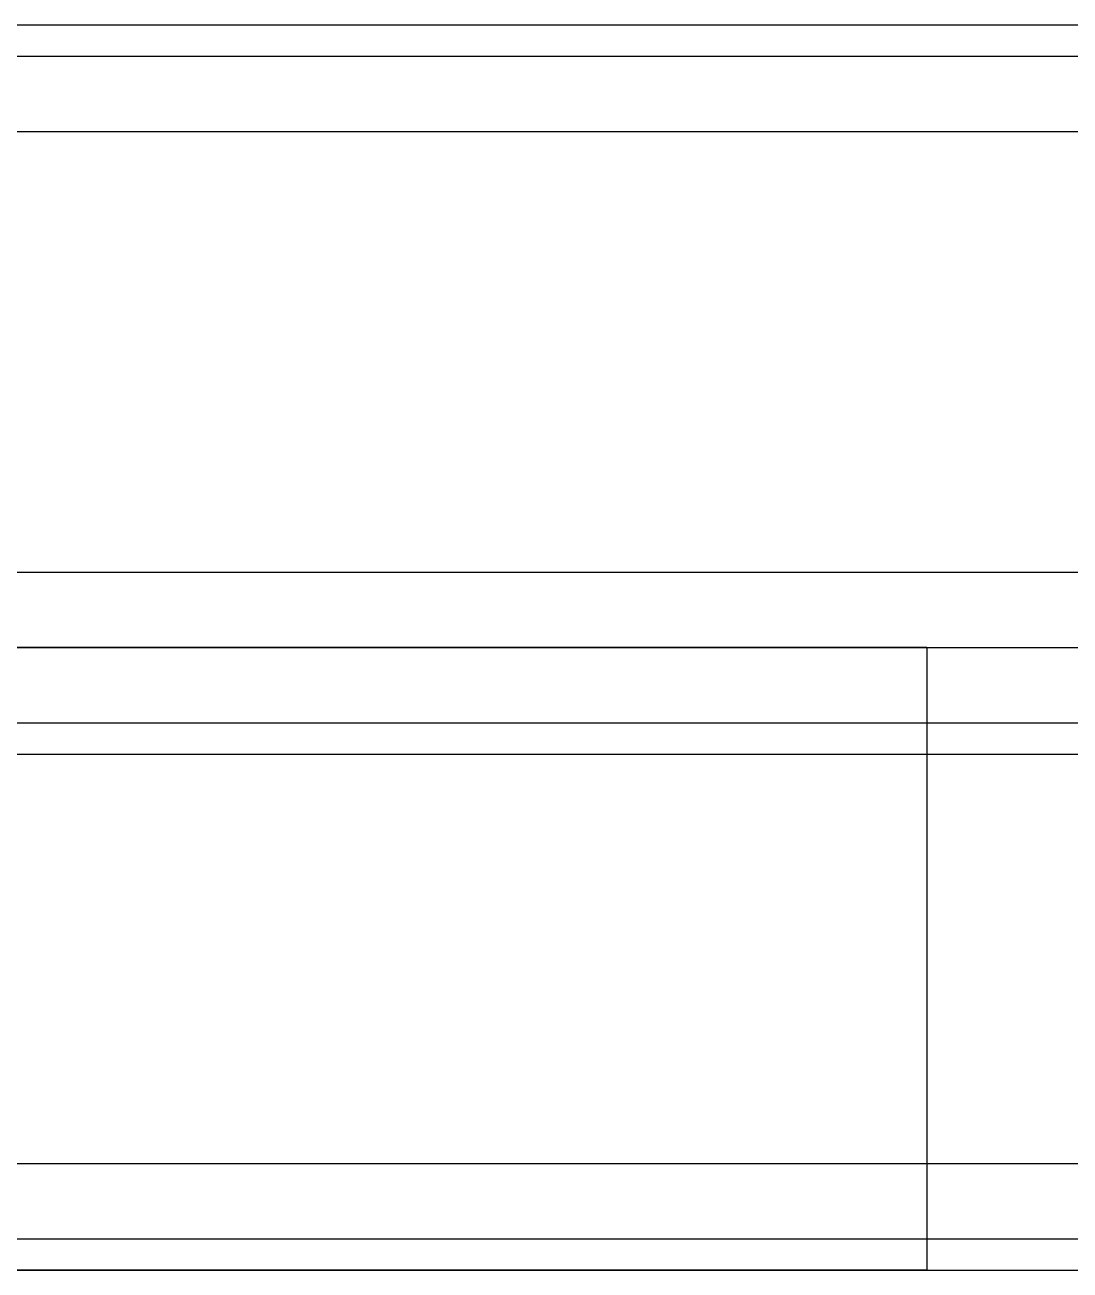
# Model space of a CAD drawing. Header units: millimetres. Extents: x -2000 to 0, y -2 to 2.
# Drawn here: x -75.791 to -71.803, y -2.375 to 2.375 of the extents above; entities that cross this region are included whole.
import ezdxf

# ---------------------------------------------------------------- set-up
doc = ezdxf.new("R2010")
doc.units = ezdxf.units.MM
doc.header["$MEASUREMENT"] = 0
doc.layers.add('2 Meter Open Rail', color=7, linetype='Continuous')

msp = doc.modelspace()

# ---------------------------------------------------------------- linework, layer by layer
at = {"layer": '2 Meter Open Rail', "lineweight": 30}
for p, q in [((-1000, 2.375, 69.9355), (0, 2.375, 69.9355)), ((-2000, 2.375, 20.122), (0, 2.375, 20.122)), ((-2000, 2.375, 19.9355), (0, 2.375, 19.9355)), ((-1000, 2.375, 70.122), (0, 2.375, 70.122)), ((-2000, 2.256, 20.4094), (0, 2.256, 20.4094)), ((-1000, 2.256, 70.4094), (0, 2.256, 70.4094)), ((-2000, 1.9686, 19.5291), (0, 1.9686, 19.5291)), ((-1000, 1.9686, 69.5291), (0, 1.9686, 69.5291)), ((-2000, 0.2874, 22.378), (0, 0.2874, 22.378)), ((-1000, 0.2874, 72.378), (0, 0.2874, 72.378)), ((-2000, 0, 19.5291), (0, 0, 19.5291)), ((-1000, 0, 69.5291), (0, 0, 69.5291)), ((-75.791, 0, 65.6335), (-75.8526, 0, 65.6134)), ((-75.7292, 0, 65.652), (-75.791, 0, 65.6335)), ((-75.6673, 0, 65.6689), (-75.7292, 0, 65.652)), ((-75.6055, 0, 65.6842), (-75.6673, 0, 65.6689)), ((-75.5438, 0, 65.6979), (-75.6055, 0, 65.6842)), ((-75.4822, 0, 65.7101), (-75.5438, 0, 65.6979)), ((-75.4208, 0, 65.7207), (-75.4822, 0, 65.7101)), ((-75.3596, 0, 65.7298), (-75.4208, 0, 65.7207)), ((-75.2987, 0, 65.7374), (-75.3596, 0, 65.7298)), ((-75.2381, 0, 65.7436), (-75.2987, 0, 65.7374)), ((-75.1779, 0, 65.7483), (-75.2381, 0, 65.7436)), ((-75.1181, 0, 65.7517), (-75.1779, 0, 65.7483)), ((-75.0588, 0, 65.7536), (-75.1181, 0, 65.7517)), ((-75, 0, 65.7543), (-75.0588, 0, 65.7536)), ((-74.9412, 0, 65.7536), (-75, 0, 65.7543)), ((-74.8819, 0, 65.7517), (-74.9412, 0, 65.7536)), ((-74.8221, 0, 65.7483), (-74.8819, 0, 65.7517)), ((-74.7619, 0, 65.7436), (-74.8221, 0, 65.7483)), ((-74.7013, 0, 65.7374), (-74.7619, 0, 65.7436)), ((-74.6404, 0, 65.7298), (-74.7013, 0, 65.7374)), ((-74.5792, 0, 65.7207), (-74.6404, 0, 65.7298)), ((-74.5178, 0, 65.7101), (-74.5792, 0, 65.7207)), ((-74.4562, 0, 65.6979), (-74.5178, 0, 65.7101)), ((-74.3945, 0, 65.6842), (-74.4562, 0, 65.6979)), ((-74.3327, 0, 65.6689), (-74.3945, 0, 65.6842)), ((-74.2708, 0, 65.652), (-74.3327, 0, 65.6689)), ((-74.209, 0, 65.6335), (-74.2708, 0, 65.652)), ((-74.1474, 0, 65.6134), (-74.209, 0, 65.6335)), ((-74.0858, 0, 65.5916), (-74.1474, 0, 65.6134)), ((-74.0245, 0, 65.5682), (-74.0858, 0, 65.5916)), ((-73.9635, 0, 65.5432), (-74.0245, 0, 65.5682)), ((-73.9029, 0, 65.5165), (-73.9635, 0, 65.5432)), ((-73.8426, 0, 65.4882), (-73.9029, 0, 65.5165)), ((-73.7829, 0, 65.4583), (-73.8426, 0, 65.4882)), ((-73.7236, 0, 65.4267), (-73.7829, 0, 65.4583)), ((-73.665, 0, 65.3935), (-73.7236, 0, 65.4267)), ((-73.6071, 0, 65.3587), (-73.665, 0, 65.3935)), ((-73.5499, 0, 65.3223), (-73.6071, 0, 65.3587)), ((-73.4935, 0, 65.2844), (-73.5499, 0, 65.3223)), ((-73.438, 0, 65.245), (-73.4935, 0, 65.2844)), ((-73.3833, 0, 65.204), (-73.438, 0, 65.245)), ((-73.3297, 0, 65.1616), (-73.3833, 0, 65.204)), ((-73.2771, 0, 65.1178), (-73.3297, 0, 65.1616)), ((-73.2256, 0, 65.0726), (-73.2771, 0, 65.1178)), ((-73.1753, 0, 65.026), (-73.2256, 0, 65.0726)), ((-73.1262, 0, 64.9781), (-73.1753, 0, 65.026)), ((-73.0783, 0, 64.929), (-73.1262, 0, 64.9781)), ((-73.0317, 0, 64.8787), (-73.0783, 0, 64.929)), ((-72.9865, 0, 64.8272), (-73.0317, 0, 64.8787)), ((-72.9427, 0, 64.7746), (-72.9865, 0, 64.8272)), ((-72.9003, 0, 64.721), (-72.9427, 0, 64.7746)), ((-72.8593, 0, 64.6663), (-72.9003, 0, 64.721)), ((-72.8199, 0, 64.6108), (-72.8593, 0, 64.6663)), ((-72.782, 0, 64.5544), (-72.8199, 0, 64.6108)), ((-72.7456, 0, 64.4972), (-72.782, 0, 64.5544)), ((-72.7108, 0, 64.4393), (-72.7456, 0, 64.4972)), ((-72.6776, 0, 64.3807), (-72.7108, 0, 64.4393)), ((-72.646, 0, 64.3214), (-72.6776, 0, 64.3807)), ((-72.6161, 0, 64.2617), (-72.646, 0, 64.3214)), ((-72.5878, 0, 64.2014), (-72.6161, 0, 64.2617)), ((-72.5611, 0, 64.1408), (-72.5878, 0, 64.2014)), ((-72.5361, 0, 64.0798), (-72.5611, 0, 64.1408)), ((-72.5127, 0, 64.0185), (-72.5361, 0, 64.0798)), ((-72.4909, 0, 63.9569), (-72.5127, 0, 64.0185)), ((-72.4708, 0, 63.8953), (-72.4909, 0, 63.9569)), ((-72.4523, 0, 63.8335), (-72.4708, 0, 63.8953)), ((-72.4354, 0, 63.7716), (-72.4523, 0, 63.8335)), ((-72.4201, 0, 63.7098), (-72.4354, 0, 63.7716)), ((-72.4064, 0, 63.6481), (-72.4201, 0, 63.7098)), ((-72.3942, 0, 63.5865), (-72.4064, 0, 63.6481)), ((-72.3836, 0, 63.5251), (-72.3942, 0, 63.5865)), ((-72.3745, 0, 63.4639), (-72.3836, 0, 63.5251)), ((-72.3669, 0, 63.403), (-72.3745, 0, 63.4639)), ((-72.3607, 0, 63.3424), (-72.3669, 0, 63.403)), ((-72.356, 0, 63.2822), (-72.3607, 0, 63.3424)), ((-72.3526, 0, 63.2224), (-72.356, 0, 63.2822)), ((-72.3507, 0, 63.1631), (-72.3526, 0, 63.2224)), ((-72.35, 0, 56.4043), (-72.3507, 0, 63.1631)), ((-2000, 0, 0.4064), (0, 0, 0.4064)), ((-1000, 0, 50.4064), (0, 0, 50.4064)), ((-75.791, 0, 15.6335), (-75.8526, 0, 15.6134)), ((-75.8526, 0, 3.8952), (-75.791, 0, 3.8751)), ((-75.7292, 0, 15.652), (-75.791, 0, 15.6335)), ((-75.791, 0, 3.8751), (-75.7292, 0, 3.8566)), ((-75.791, 0, 53.8751), (-75.7292, 0, 53.8566)), ((-75.6673, 0, 15.6689), (-75.7292, 0, 15.652)), ((-75.7292, 0, 3.8566), (-75.6673, 0, 3.8397)), ((-75.7292, 0, 53.8566), (-75.6673, 0, 53.8397)), ((-75.6055, 0, 15.6842), (-75.6673, 0, 15.6689)), ((-75.6673, 0, 3.8397), (-75.6055, 0, 3.8244)), ((-75.6673, 0, 53.8397), (-75.6055, 0, 53.8244)), ((-75.5438, 0, 15.6979), (-75.6055, 0, 15.6842)), ((-75.6055, 0, 3.8244), (-75.5438, 0, 3.8107)), ((-75.6055, 0, 53.8244), (-75.5438, 0, 53.8107)), ((-75.4822, 0, 15.7101), (-75.5438, 0, 15.6979)), ((-75.5438, 0, 3.8107), (-75.4822, 0, 3.7985)), ((-75.5438, 0, 53.8107), (-75.4822, 0, 53.7985)), ((-75.4208, 0, 15.7207), (-75.4822, 0, 15.7101)), ((-75.4822, 0, 3.7985), (-75.4208, 0, 3.7879)), ((-75.4822, 0, 53.7985), (-75.4208, 0, 53.7879)), ((-75.3596, 0, 15.7298), (-75.4208, 0, 15.7207)), ((-75.4208, 0, 3.7879), (-75.3596, 0, 3.7788)), ((-75.4208, 0, 53.7879), (-75.3596, 0, 53.7788)), ((-75.2987, 0, 15.7374), (-75.3596, 0, 15.7298)), ((-75.3596, 0, 3.7788), (-75.2987, 0, 3.7712)), ((-75.3596, 0, 53.7788), (-75.2987, 0, 53.7712)), ((-75.2381, 0, 15.7436), (-75.2987, 0, 15.7374)), ((-75.2987, 0, 3.7712), (-75.2381, 0, 3.765)), ((-75.2987, 0, 53.7712), (-75.2381, 0, 53.765)), ((-75.1779, 0, 15.7483), (-75.2381, 0, 15.7436)), ((-75.2381, 0, 3.765), (-75.1779, 0, 3.7603)), ((-75.2381, 0, 53.765), (-75.1779, 0, 53.7603)), ((-75.1181, 0, 15.7517), (-75.1779, 0, 15.7483)), ((-75.1779, 0, 3.7603), (-75.1181, 0, 3.7569)), ((-75.1779, 0, 53.7603), (-75.1181, 0, 53.7569)), ((-75.0588, 0, 15.7536), (-75.1181, 0, 15.7517)), ((-75.1181, 0, 3.7569), (-75.0588, 0, 3.755)), ((-75.1181, 0, 53.7569), (-75.0588, 0, 53.755)), ((-75, 0, 15.7543), (-75.0588, 0, 15.7536)), ((-75.0588, 0, 3.755), (-75, 0, 3.7543)), ((-75.0588, 0, 53.755), (-75, 0, 53.7543)), ((-74.9412, 0, 15.7536), (-75, 0, 15.7543)), ((-75, 0, 3.7543), (-74.9412, 0, 3.755)), ((-75, 0, 53.7543), (-74.9412, 0, 53.755)), ((-74.8819, 0, 15.7517), (-74.9412, 0, 15.7536)), ((-74.9412, 0, 3.755), (-74.8819, 0, 3.7569)), ((-74.9412, 0, 53.755), (-74.8819, 0, 53.7569)), ((-74.8221, 0, 15.7483), (-74.8819, 0, 15.7517)), ((-74.8819, 0, 3.7569), (-74.8221, 0, 3.7603)), ((-74.8819, 0, 53.7569), (-74.8221, 0, 53.7603)), ((-74.7619, 0, 15.7436), (-74.8221, 0, 15.7483)), ((-74.8221, 0, 3.7603), (-74.7619, 0, 3.765)), ((-74.8221, 0, 53.7603), (-74.7619, 0, 53.765)), ((-74.7013, 0, 15.7374), (-74.7619, 0, 15.7436)), ((-74.7619, 0, 3.765), (-74.7013, 0, 3.7712)), ((-74.7619, 0, 53.765), (-74.7013, 0, 53.7712)), ((-74.6404, 0, 15.7298), (-74.7013, 0, 15.7374)), ((-74.7013, 0, 3.7712), (-74.6404, 0, 3.7788)), ((-74.7013, 0, 53.7712), (-74.6404, 0, 53.7788)), ((-74.5792, 0, 15.7207), (-74.6404, 0, 15.7298)), ((-74.6404, 0, 3.7788), (-74.5792, 0, 3.7879)), ((-74.6404, 0, 53.7788), (-74.5792, 0, 53.7879)), ((-74.5178, 0, 15.7101), (-74.5792, 0, 15.7207)), ((-74.5792, 0, 3.7879), (-74.5178, 0, 3.7985)), ((-74.5792, 0, 53.7879), (-74.5178, 0, 53.7985)), ((-74.4562, 0, 15.6979), (-74.5178, 0, 15.7101)), ((-74.5178, 0, 3.7985), (-74.4562, 0, 3.8107)), ((-74.5178, 0, 53.7985), (-74.4562, 0, 53.8107)), ((-74.3945, 0, 15.6842), (-74.4562, 0, 15.6979)), ((-74.4562, 0, 3.8107), (-74.3945, 0, 3.8244)), ((-74.4562, 0, 53.8107), (-74.3945, 0, 53.8244)), ((-74.3327, 0, 15.6689), (-74.3945, 0, 15.6842)), ((-74.3945, 0, 3.8244), (-74.3327, 0, 3.8397)), ((-74.3945, 0, 53.8244), (-74.3327, 0, 53.8397)), ((-74.2708, 0, 15.652), (-74.3327, 0, 15.6689)), ((-74.3327, 0, 3.8397), (-74.2708, 0, 3.8566)), ((-74.3327, 0, 53.8397), (-74.2708, 0, 53.8566)), ((-74.209, 0, 15.6335), (-74.2708, 0, 15.652)), ((-74.2708, 0, 3.8566), (-74.209, 0, 3.8751)), ((-74.2708, 0, 53.8566), (-74.209, 0, 53.8751)), ((-74.1474, 0, 15.6134), (-74.209, 0, 15.6335)), ((-74.209, 0, 3.8751), (-74.1474, 0, 3.8952)), ((-74.209, 0, 53.8751), (-74.1474, 0, 53.8952)), ((-74.0858, 0, 15.5916), (-74.1474, 0, 15.6134)), ((-74.1474, 0, 3.8952), (-74.0858, 0, 3.917)), ((-74.1474, 0, 53.8952), (-74.0858, 0, 53.917)), ((-74.0245, 0, 15.5682), (-74.0858, 0, 15.5916)), ((-74.0858, 0, 3.917), (-74.0245, 0, 3.9404)), ((-74.0858, 0, 53.917), (-74.0245, 0, 53.9404)), ((-73.9635, 0, 15.5432), (-74.0245, 0, 15.5682)), ((-74.0245, 0, 3.9404), (-73.9635, 0, 3.9654)), ((-74.0245, 0, 53.9404), (-73.9635, 0, 53.9654)), ((-73.9029, 0, 15.5165), (-73.9635, 0, 15.5432)), ((-73.9635, 0, 3.9654), (-73.9029, 0, 3.9921)), ((-73.9635, 0, 53.9654), (-73.9029, 0, 53.9921)), ((-73.8426, 0, 15.4882), (-73.9029, 0, 15.5165)), ((-73.9029, 0, 3.9921), (-73.8426, 0, 4.0204)), ((-73.9029, 0, 53.9921), (-73.8426, 0, 54.0204)), ((-73.7829, 0, 15.4583), (-73.8426, 0, 15.4882)), ((-73.8426, 0, 4.0204), (-73.7829, 0, 4.0503)), ((-73.8426, 0, 54.0204), (-73.7829, 0, 54.0503)), ((-73.7236, 0, 15.4267), (-73.7829, 0, 15.4583)), ((-73.7829, 0, 4.0503), (-73.7236, 0, 4.0819)), ((-73.7829, 0, 54.0503), (-73.7236, 0, 54.0819)), ((-73.665, 0, 15.3935), (-73.7236, 0, 15.4267)), ((-73.7236, 0, 4.0819), (-73.665, 0, 4.1151)), ((-73.7236, 0, 54.0819), (-73.665, 0, 54.1151)), ((-73.6071, 0, 15.3587), (-73.665, 0, 15.3935)), ((-73.665, 0, 4.1151), (-73.6071, 0, 4.1499)), ((-73.665, 0, 54.1151), (-73.6071, 0, 54.1499)), ((-73.5499, 0, 15.3223), (-73.6071, 0, 15.3587)), ((-73.6071, 0, 4.1499), (-73.5499, 0, 4.1863)), ((-73.6071, 0, 54.1499), (-73.5499, 0, 54.1863)), ((-73.4935, 0, 15.2844), (-73.5499, 0, 15.3223)), ((-73.5499, 0, 4.1863), (-73.4935, 0, 4.2242)), ((-73.5499, 0, 54.1863), (-73.4935, 0, 54.2242)), ((-73.438, 0, 15.245), (-73.4935, 0, 15.2844)), ((-73.4935, 0, 4.2242), (-73.438, 0, 4.2636)), ((-73.4935, 0, 54.2242), (-73.438, 0, 54.2636)), ((-73.3833, 0, 15.204), (-73.438, 0, 15.245)), ((-73.438, 0, 4.2636), (-73.3833, 0, 4.3046)), ((-73.438, 0, 54.2636), (-73.3833, 0, 54.3046)), ((-73.3297, 0, 15.1616), (-73.3833, 0, 15.204)), ((-73.3833, 0, 4.3046), (-73.3297, 0, 4.347)), ((-73.3833, 0, 54.3046), (-73.3297, 0, 54.347)), ((-73.2771, 0, 15.1178), (-73.3297, 0, 15.1616)), ((-73.3297, 0, 4.347), (-73.2771, 0, 4.3908)), ((-73.3297, 0, 54.347), (-73.2771, 0, 54.3908)), ((-73.2256, 0, 15.0726), (-73.2771, 0, 15.1178)), ((-73.2771, 0, 4.3908), (-73.2256, 0, 4.436)), ((-73.2771, 0, 54.3908), (-73.2256, 0, 54.436)), ((-73.1753, 0, 15.026), (-73.2256, 0, 15.0726)), ((-73.2256, 0, 4.436), (-73.1753, 0, 4.4826)), ((-73.2256, 0, 54.436), (-73.1753, 0, 54.4826)), ((-73.1262, 0, 14.9781), (-73.1753, 0, 15.026)), ((-73.1753, 0, 4.4826), (-73.1262, 0, 4.5305)), ((-73.1753, 0, 54.4826), (-73.1262, 0, 54.5305)), ((-73.0783, 0, 14.929), (-73.1262, 0, 14.9781)), ((-73.1262, 0, 4.5305), (-73.0783, 0, 4.5796)), ((-73.1262, 0, 54.5305), (-73.0783, 0, 54.5796)), ((-73.0317, 0, 14.8787), (-73.0783, 0, 14.929)), ((-73.0783, 0, 4.5796), (-73.0317, 0, 4.6299)), ((-73.0783, 0, 54.5796), (-73.0317, 0, 54.6299)), ((-72.9865, 0, 14.8272), (-73.0317, 0, 14.8787)), ((-73.0317, 0, 4.6299), (-72.9865, 0, 4.6814)), ((-73.0317, 0, 54.6299), (-72.9865, 0, 54.6814)), ((-72.9427, 0, 14.7746), (-72.9865, 0, 14.8272)), ((-72.9865, 0, 4.6814), (-72.9427, 0, 4.734)), ((-72.9865, 0, 54.6814), (-72.9427, 0, 54.734)), ((-72.9003, 0, 14.721), (-72.9427, 0, 14.7746)), ((-72.9427, 0, 4.734), (-72.9003, 0, 4.7876)), ((-72.9427, 0, 54.734), (-72.9003, 0, 54.7876)), ((-72.8593, 0, 14.6663), (-72.9003, 0, 14.721)), ((-72.9003, 0, 4.7876), (-72.8593, 0, 4.8423)), ((-72.9003, 0, 54.7876), (-72.8593, 0, 54.8423)), ((-72.8199, 0, 14.6108), (-72.8593, 0, 14.6663)), ((-72.8593, 0, 4.8423), (-72.8199, 0, 4.8978)), ((-72.8593, 0, 54.8423), (-72.8199, 0, 54.8978)), ((-72.782, 0, 14.5544), (-72.8199, 0, 14.6108)), ((-72.8199, 0, 4.8978), (-72.782, 0, 4.9542)), ((-72.8199, 0, 54.8978), (-72.782, 0, 54.9542)), ((-72.7456, 0, 14.4972), (-72.782, 0, 14.5544)), ((-72.782, 0, 4.9542), (-72.7456, 0, 5.0114)), ((-72.782, 0, 54.9542), (-72.7456, 0, 55.0114)), ((-72.7108, 0, 14.4393), (-72.7456, 0, 14.4972)), ((-72.7456, 0, 5.0114), (-72.7108, 0, 5.0693)), ((-72.7456, 0, 55.0114), (-72.7108, 0, 55.0693)), ((-72.6776, 0, 14.3807), (-72.7108, 0, 14.4393)), ((-72.7108, 0, 5.0693), (-72.6776, 0, 5.1279)), ((-72.7108, 0, 55.0693), (-72.6776, 0, 55.1279)), ((-72.646, 0, 14.3214), (-72.6776, 0, 14.3807)), ((-72.6776, 0, 5.1279), (-72.646, 0, 5.1872)), ((-72.6776, 0, 55.1279), (-72.646, 0, 55.1872)), ((-72.6161, 0, 14.2617), (-72.646, 0, 14.3214)), ((-72.646, 0, 5.1872), (-72.6161, 0, 5.2469)), ((-72.646, 0, 55.1872), (-72.6161, 0, 55.2469)), ((-72.5878, 0, 14.2014), (-72.6161, 0, 14.2617)), ((-72.6161, 0, 5.2469), (-72.5878, 0, 5.3072)), ((-72.6161, 0, 55.2469), (-72.5878, 0, 55.3072)), ((-72.5611, 0, 14.1408), (-72.5878, 0, 14.2014)), ((-72.5878, 0, 5.3072), (-72.5611, 0, 5.3678)), ((-72.5878, 0, 55.3072), (-72.5611, 0, 55.3678)), ((-72.5361, 0, 14.0798), (-72.5611, 0, 14.1408)), ((-72.5611, 0, 5.3678), (-72.5361, 0, 5.4288)), ((-72.5611, 0, 55.3678), (-72.5361, 0, 55.4288)), ((-72.5127, 0, 14.0185), (-72.5361, 0, 14.0798)), ((-72.5361, 0, 5.4288), (-72.5127, 0, 5.4901)), ((-72.5361, 0, 55.4288), (-72.5127, 0, 55.4901)), ((-72.4909, 0, 13.9569), (-72.5127, 0, 14.0185)), ((-72.5127, 0, 5.4901), (-72.4909, 0, 5.5517)), ((-72.5127, 0, 55.4901), (-72.4909, 0, 55.5517)), ((-72.4708, 0, 13.8953), (-72.4909, 0, 13.9569)), ((-72.4909, 0, 5.5517), (-72.4708, 0, 5.6133)), ((-72.4909, 0, 55.5517), (-72.4708, 0, 55.6133)), ((-72.4523, 0, 13.8335), (-72.4708, 0, 13.8953)), ((-72.4708, 0, 5.6133), (-72.4523, 0, 5.6751)), ((-72.4708, 0, 55.6133), (-72.4523, 0, 55.6751)), ((-72.4354, 0, 13.7716), (-72.4523, 0, 13.8335)), ((-72.4523, 0, 5.6751), (-72.4354, 0, 5.737)), ((-72.4523, 0, 55.6751), (-72.4354, 0, 55.737)), ((-72.4201, 0, 13.7098), (-72.4354, 0, 13.7716)), ((-72.4354, 0, 5.737), (-72.4201, 0, 5.7988)), ((-72.4354, 0, 55.737), (-72.4201, 0, 55.7988)), ((-72.4064, 0, 13.6481), (-72.4201, 0, 13.7098)), ((-72.4201, 0, 5.7988), (-72.4064, 0, 5.8605)), ((-72.4201, 0, 55.7988), (-72.4064, 0, 55.8605)), ((-72.3942, 0, 13.5865), (-72.4064, 0, 13.6481)), ((-72.4064, 0, 5.8605), (-72.3942, 0, 5.9221)), ((-72.4064, 0, 55.8605), (-72.3942, 0, 55.9221)), ((-72.3836, 0, 13.5251), (-72.3942, 0, 13.5865)), ((-72.3942, 0, 5.9221), (-72.3836, 0, 5.9835)), ((-72.3942, 0, 55.9221), (-72.3836, 0, 55.9835)), ((-72.3745, 0, 13.4639), (-72.3836, 0, 13.5251)), ((-72.3836, 0, 5.9835), (-72.3745, 0, 6.0447)), ((-72.3836, 0, 55.9835), (-72.3745, 0, 56.0447)), ((-72.3669, 0, 13.403), (-72.3745, 0, 13.4639)), ((-72.3745, 0, 6.0447), (-72.3669, 0, 6.1056)), ((-72.3745, 0, 56.0447), (-72.3669, 0, 56.1056)), ((-72.3607, 0, 13.3424), (-72.3669, 0, 13.403)), ((-72.3669, 0, 6.1056), (-72.3607, 0, 6.1662)), ((-72.3669, 0, 56.1056), (-72.3607, 0, 56.1662)), ((-72.356, 0, 13.2822), (-72.3607, 0, 13.3424)), ((-72.3607, 0, 6.1662), (-72.356, 0, 6.2264)), ((-72.3607, 0, 56.1662), (-72.356, 0, 56.2264)), ((-72.3526, 0, 13.2224), (-72.356, 0, 13.2822)), ((-72.356, 0, 6.2264), (-72.3526, 0, 6.2862)), ((-72.356, 0, 56.2264), (-72.3526, 0, 56.2862)), ((-72.3507, 0, 13.1631), (-72.3526, 0, 13.2224)), ((-72.3526, 0, 6.2862), (-72.3507, 0, 6.3455)), ((-72.3526, 0, 56.2862), (-72.3507, 0, 56.3455)), ((-72.35, 0, 6.4043), (-72.3507, 0, 13.1631)), ((-72.3507, 0, 6.3455), (-72.35, 0, 6.4043)), ((-72.3507, 0, 56.3455), (-72.35, 0, 56.4043)), ((-72.35, 0, 6.4043), (-72.35, -2.375, 6.4043)), ((-72.35, 0, 13.1043), (-72.35, -2.375, 13.1043)), ((-72.35, 0, 56.4043), (-72.35, -2.375, 56.4043)), ((-72.35, 0, 63.1043), (-72.35, -2.375, 63.1043)), ((-2000, -0.2874, 22.378), (0, -0.2874, 22.378)), ((-1000, -0.2874, 72.378), (0, -0.2874, 72.378)), ((-2000, -0.4064), (0, -0.4064)), ((-1000, -0.4064, 50), (0, -0.4064, 50)), ((-2000, -1.9686), (0, -1.9686)), ((-1000, -1.9686, 50), (0, -1.9686, 50)), ((-2000, -2.256, 20.4094), (0, -2.256, 20.4094)), ((-1000, -2.256, 70.4094), (0, -2.256, 70.4094)), ((-2000, -2.375, 0.4064), (0, -2.375, 0.4064)), ((-2000, -2.375, 20.122), (0, -2.375, 20.122)), ((-1000, -2.375, 50.4064), (0, -2.375, 50.4064)), ((-1000, -2.375, 70.122), (0, -2.375, 70.122)), ((-75.791, -2.375, 3.8751), (-75.8526, -2.375, 3.8952)), ((-75.8526, -2.375, 15.6134), (-75.791, -2.375, 15.6335)), ((-75.791, -2.375, 53.8751), (-75.8526, -2.375, 53.8952)), ((-75.8526, -2.375, 65.6134), (-75.791, -2.375, 65.6335)), ((-75.7292, -2.375, 3.8566), (-75.791, -2.375, 3.8751)), ((-75.791, -2.375, 15.6335), (-75.7292, -2.375, 15.652)), ((-75.7292, -2.375, 53.8566), (-75.791, -2.375, 53.8751)), ((-75.791, -2.375, 65.6335), (-75.7292, -2.375, 65.652)), ((-75.6673, -2.375, 3.8397), (-75.7292, -2.375, 3.8566)), ((-75.7292, -2.375, 15.652), (-75.6673, -2.375, 15.6689)), ((-75.6673, -2.375, 53.8397), (-75.7292, -2.375, 53.8566)), ((-75.7292, -2.375, 65.652), (-75.6673, -2.375, 65.6689)), ((-75.6055, -2.375, 3.8244), (-75.6673, -2.375, 3.8397)), ((-75.6673, -2.375, 15.6689), (-75.6055, -2.375, 15.6842)), ((-75.6055, -2.375, 53.8244), (-75.6673, -2.375, 53.8397)), ((-75.6673, -2.375, 65.6689), (-75.6055, -2.375, 65.6842)), ((-75.5438, -2.375, 3.8107), (-75.6055, -2.375, 3.8244)), ((-75.6055, -2.375, 15.6842), (-75.5438, -2.375, 15.6979)), ((-75.5438, -2.375, 53.8107), (-75.6055, -2.375, 53.8244)), ((-75.6055, -2.375, 65.6842), (-75.5438, -2.375, 65.6979)), ((-75.4822, -2.375, 3.7985), (-75.5438, -2.375, 3.8107)), ((-75.5438, -2.375, 15.6979), (-75.4822, -2.375, 15.7101)), ((-75.4822, -2.375, 53.7985), (-75.5438, -2.375, 53.8107)), ((-75.5438, -2.375, 65.6979), (-75.4822, -2.375, 65.7101)), ((-75.4208, -2.375, 3.7879), (-75.4822, -2.375, 3.7985)), ((-75.4822, -2.375, 15.7101), (-75.4208, -2.375, 15.7207)), ((-75.4208, -2.375, 53.7879), (-75.4822, -2.375, 53.7985)), ((-75.4822, -2.375, 65.7101), (-75.4208, -2.375, 65.7207)), ((-75.3596, -2.375, 3.7788), (-75.4208, -2.375, 3.7879)), ((-75.4208, -2.375, 15.7207), (-75.3596, -2.375, 15.7298)), ((-75.3596, -2.375, 53.7788), (-75.4208, -2.375, 53.7879)), ((-75.4208, -2.375, 65.7207), (-75.3596, -2.375, 65.7298)), ((-75.2987, -2.375, 3.7712), (-75.3596, -2.375, 3.7788)), ((-75.3596, -2.375, 15.7298), (-75.2987, -2.375, 15.7374)), ((-75.2987, -2.375, 53.7712), (-75.3596, -2.375, 53.7788)), ((-75.3596, -2.375, 65.7298), (-75.2987, -2.375, 65.7374)), ((-75.2381, -2.375, 3.765), (-75.2987, -2.375, 3.7712)), ((-75.2987, -2.375, 15.7374), (-75.2381, -2.375, 15.7436)), ((-75.2381, -2.375, 53.765), (-75.2987, -2.375, 53.7712)), ((-75.2987, -2.375, 65.7374), (-75.2381, -2.375, 65.7436)), ((-75.1779, -2.375, 3.7603), (-75.2381, -2.375, 3.765)), ((-75.2381, -2.375, 15.7436), (-75.1779, -2.375, 15.7483)), ((-75.1779, -2.375, 53.7603), (-75.2381, -2.375, 53.765)), ((-75.2381, -2.375, 65.7436), (-75.1779, -2.375, 65.7483)), ((-75.1181, -2.375, 3.7569), (-75.1779, -2.375, 3.7603)), ((-75.1779, -2.375, 15.7483), (-75.1181, -2.375, 15.7517)), ((-75.1181, -2.375, 53.7569), (-75.1779, -2.375, 53.7603)), ((-75.1779, -2.375, 65.7483), (-75.1181, -2.375, 65.7517)), ((-75.0588, -2.375, 3.755), (-75.1181, -2.375, 3.7569)), ((-75.1181, -2.375, 15.7517), (-75.0588, -2.375, 15.7536)), ((-75.0588, -2.375, 53.755), (-75.1181, -2.375, 53.7569)), ((-75.1181, -2.375, 65.7517), (-75.0588, -2.375, 65.7536)), ((-75, -2.375, 3.7543), (-75.0588, -2.375, 3.755)), ((-75.0588, -2.375, 15.7536), (-75, -2.375, 15.7543)), ((-75, -2.375, 53.7543), (-75.0588, -2.375, 53.755)), ((-75.0588, -2.375, 65.7536), (-75, -2.375, 65.7543)), ((-74.9412, -2.375, 3.755), (-75, -2.375, 3.7543)), ((-75, -2.375, 15.7543), (-74.9412, -2.375, 15.7536)), ((-74.9412, -2.375, 53.755), (-75, -2.375, 53.7543)), ((-75, -2.375, 65.7543), (-74.9412, -2.375, 65.7536)), ((-74.8819, -2.375, 3.7569), (-74.9412, -2.375, 3.755)), ((-74.9412, -2.375, 15.7536), (-74.8819, -2.375, 15.7517)), ((-74.8819, -2.375, 53.7569), (-74.9412, -2.375, 53.755)), ((-74.9412, -2.375, 65.7536), (-74.8819, -2.375, 65.7517)), ((-74.8221, -2.375, 3.7603), (-74.8819, -2.375, 3.7569)), ((-74.8819, -2.375, 15.7517), (-74.8221, -2.375, 15.7483)), ((-74.8221, -2.375, 53.7603), (-74.8819, -2.375, 53.7569)), ((-74.8819, -2.375, 65.7517), (-74.8221, -2.375, 65.7483)), ((-74.7619, -2.375, 3.765), (-74.8221, -2.375, 3.7603)), ((-74.8221, -2.375, 15.7483), (-74.7619, -2.375, 15.7436)), ((-74.7619, -2.375, 53.765), (-74.8221, -2.375, 53.7603)), ((-74.8221, -2.375, 65.7483), (-74.7619, -2.375, 65.7436)), ((-74.7013, -2.375, 3.7712), (-74.7619, -2.375, 3.765)), ((-74.7619, -2.375, 15.7436), (-74.7013, -2.375, 15.7374)), ((-74.7013, -2.375, 53.7712), (-74.7619, -2.375, 53.765)), ((-74.7619, -2.375, 65.7436), (-74.7013, -2.375, 65.7374)), ((-74.6404, -2.375, 3.7788), (-74.7013, -2.375, 3.7712)), ((-74.7013, -2.375, 15.7374), (-74.6404, -2.375, 15.7298)), ((-74.6404, -2.375, 53.7788), (-74.7013, -2.375, 53.7712)), ((-74.7013, -2.375, 65.7374), (-74.6404, -2.375, 65.7298)), ((-74.5792, -2.375, 3.7879), (-74.6404, -2.375, 3.7788)), ((-74.6404, -2.375, 15.7298), (-74.5792, -2.375, 15.7207)), ((-74.5792, -2.375, 53.7879), (-74.6404, -2.375, 53.7788)), ((-74.6404, -2.375, 65.7298), (-74.5792, -2.375, 65.7207)), ((-74.5178, -2.375, 3.7985), (-74.5792, -2.375, 3.7879)), ((-74.5792, -2.375, 15.7207), (-74.5178, -2.375, 15.7101)), ((-74.5178, -2.375, 53.7985), (-74.5792, -2.375, 53.7879)), ((-74.5792, -2.375, 65.7207), (-74.5178, -2.375, 65.7101)), ((-74.4562, -2.375, 3.8107), (-74.5178, -2.375, 3.7985)), ((-74.5178, -2.375, 15.7101), (-74.4562, -2.375, 15.6979)), ((-74.4562, -2.375, 53.8107), (-74.5178, -2.375, 53.7985)), ((-74.5178, -2.375, 65.7101), (-74.4562, -2.375, 65.6979)), ((-74.3945, -2.375, 3.8244), (-74.4562, -2.375, 3.8107)), ((-74.4562, -2.375, 15.6979), (-74.3945, -2.375, 15.6842)), ((-74.3945, -2.375, 53.8244), (-74.4562, -2.375, 53.8107)), ((-74.4562, -2.375, 65.6979), (-74.3945, -2.375, 65.6842)), ((-74.3327, -2.375, 3.8397), (-74.3945, -2.375, 3.8244)), ((-74.3945, -2.375, 15.6842), (-74.3327, -2.375, 15.6689)), ((-74.3327, -2.375, 53.8397), (-74.3945, -2.375, 53.8244)), ((-74.3945, -2.375, 65.6842), (-74.3327, -2.375, 65.6689)), ((-74.2708, -2.375, 3.8566), (-74.3327, -2.375, 3.8397)), ((-74.3327, -2.375, 15.6689), (-74.2708, -2.375, 15.652)), ((-74.2708, -2.375, 53.8566), (-74.3327, -2.375, 53.8397)), ((-74.3327, -2.375, 65.6689), (-74.2708, -2.375, 65.652)), ((-74.209, -2.375, 3.8751), (-74.2708, -2.375, 3.8566)), ((-74.2708, -2.375, 15.652), (-74.209, -2.375, 15.6335)), ((-74.209, -2.375, 53.8751), (-74.2708, -2.375, 53.8566)), ((-74.2708, -2.375, 65.652), (-74.209, -2.375, 65.6335)), ((-74.1474, -2.375, 3.8952), (-74.209, -2.375, 3.8751)), ((-74.209, -2.375, 15.6335), (-74.1474, -2.375, 15.6134)), ((-74.1474, -2.375, 53.8952), (-74.209, -2.375, 53.8751)), ((-74.209, -2.375, 65.6335), (-74.1474, -2.375, 65.6134)), ((-74.0858, -2.375, 3.917), (-74.1474, -2.375, 3.8952)), ((-74.1474, -2.375, 15.6134), (-74.0858, -2.375, 15.5916)), ((-74.0858, -2.375, 53.917), (-74.1474, -2.375, 53.8952)), ((-74.1474, -2.375, 65.6134), (-74.0858, -2.375, 65.5916)), ((-74.0245, -2.375, 3.9404), (-74.0858, -2.375, 3.917)), ((-74.0858, -2.375, 15.5916), (-74.0245, -2.375, 15.5682)), ((-74.0245, -2.375, 53.9404), (-74.0858, -2.375, 53.917)), ((-74.0858, -2.375, 65.5916), (-74.0245, -2.375, 65.5682)), ((-73.9635, -2.375, 3.9654), (-74.0245, -2.375, 3.9404)), ((-74.0245, -2.375, 15.5682), (-73.9635, -2.375, 15.5432)), ((-73.9635, -2.375, 53.9654), (-74.0245, -2.375, 53.9404)), ((-74.0245, -2.375, 65.5682), (-73.9635, -2.375, 65.5432)), ((-73.9029, -2.375, 3.9921), (-73.9635, -2.375, 3.9654)), ((-73.9635, -2.375, 15.5432), (-73.9029, -2.375, 15.5165)), ((-73.9029, -2.375, 53.9921), (-73.9635, -2.375, 53.9654)), ((-73.9635, -2.375, 65.5432), (-73.9029, -2.375, 65.5165)), ((-73.8426, -2.375, 4.0204), (-73.9029, -2.375, 3.9921)), ((-73.9029, -2.375, 15.5165), (-73.8426, -2.375, 15.4882)), ((-73.8426, -2.375, 54.0204), (-73.9029, -2.375, 53.9921)), ((-73.9029, -2.375, 65.5165), (-73.8426, -2.375, 65.4882)), ((-73.7829, -2.375, 4.0503), (-73.8426, -2.375, 4.0204)), ((-73.8426, -2.375, 15.4882), (-73.7829, -2.375, 15.4583)), ((-73.7829, -2.375, 54.0503), (-73.8426, -2.375, 54.0204)), ((-73.8426, -2.375, 65.4882), (-73.7829, -2.375, 65.4583)), ((-73.7236, -2.375, 4.0819), (-73.7829, -2.375, 4.0503)), ((-73.7829, -2.375, 15.4583), (-73.7236, -2.375, 15.4267)), ((-73.7236, -2.375, 54.0819), (-73.7829, -2.375, 54.0503)), ((-73.7829, -2.375, 65.4583), (-73.7236, -2.375, 65.4267)), ((-73.665, -2.375, 4.1151), (-73.7236, -2.375, 4.0819)), ((-73.7236, -2.375, 15.4267), (-73.665, -2.375, 15.3935)), ((-73.665, -2.375, 54.1151), (-73.7236, -2.375, 54.0819)), ((-73.7236, -2.375, 65.4267), (-73.665, -2.375, 65.3935)), ((-73.6071, -2.375, 4.1499), (-73.665, -2.375, 4.1151)), ((-73.665, -2.375, 15.3935), (-73.6071, -2.375, 15.3587)), ((-73.6071, -2.375, 54.1499), (-73.665, -2.375, 54.1151)), ((-73.665, -2.375, 65.3935), (-73.6071, -2.375, 65.3587)), ((-73.5499, -2.375, 4.1863), (-73.6071, -2.375, 4.1499)), ((-73.6071, -2.375, 15.3587), (-73.5499, -2.375, 15.3223)), ((-73.5499, -2.375, 54.1863), (-73.6071, -2.375, 54.1499)), ((-73.6071, -2.375, 65.3587), (-73.5499, -2.375, 65.3223)), ((-73.4935, -2.375, 4.2242), (-73.5499, -2.375, 4.1863)), ((-73.5499, -2.375, 15.3223), (-73.4935, -2.375, 15.2844)), ((-73.4935, -2.375, 54.2242), (-73.5499, -2.375, 54.1863)), ((-73.5499, -2.375, 65.3223), (-73.4935, -2.375, 65.2844)), ((-73.438, -2.375, 4.2636), (-73.4935, -2.375, 4.2242)), ((-73.4935, -2.375, 15.2844), (-73.438, -2.375, 15.245)), ((-73.438, -2.375, 54.2636), (-73.4935, -2.375, 54.2242)), ((-73.4935, -2.375, 65.2844), (-73.438, -2.375, 65.245)), ((-73.3833, -2.375, 4.3046), (-73.438, -2.375, 4.2636)), ((-73.438, -2.375, 15.245), (-73.3833, -2.375, 15.204)), ((-73.3833, -2.375, 54.3046), (-73.438, -2.375, 54.2636)), ((-73.438, -2.375, 65.245), (-73.3833, -2.375, 65.204)), ((-73.3297, -2.375, 4.347), (-73.3833, -2.375, 4.3046)), ((-73.3833, -2.375, 15.204), (-73.3297, -2.375, 15.1616)), ((-73.3297, -2.375, 54.347), (-73.3833, -2.375, 54.3046)), ((-73.3833, -2.375, 65.204), (-73.3297, -2.375, 65.1616)), ((-73.2771, -2.375, 4.3908), (-73.3297, -2.375, 4.347)), ((-73.3297, -2.375, 15.1616), (-73.2771, -2.375, 15.1178)), ((-73.2771, -2.375, 54.3908), (-73.3297, -2.375, 54.347)), ((-73.3297, -2.375, 65.1616), (-73.2771, -2.375, 65.1178)), ((-73.2256, -2.375, 4.436), (-73.2771, -2.375, 4.3908)), ((-73.2771, -2.375, 15.1178), (-73.2256, -2.375, 15.0726)), ((-73.2256, -2.375, 54.436), (-73.2771, -2.375, 54.3908)), ((-73.2771, -2.375, 65.1178), (-73.2256, -2.375, 65.0726)), ((-73.1753, -2.375, 4.4826), (-73.2256, -2.375, 4.436)), ((-73.2256, -2.375, 15.0726), (-73.1753, -2.375, 15.026)), ((-73.1753, -2.375, 54.4826), (-73.2256, -2.375, 54.436)), ((-73.2256, -2.375, 65.0726), (-73.1753, -2.375, 65.026)), ((-73.1262, -2.375, 4.5305), (-73.1753, -2.375, 4.4826)), ((-73.1753, -2.375, 15.026), (-73.1262, -2.375, 14.9781)), ((-73.1262, -2.375, 54.5305), (-73.1753, -2.375, 54.4826)), ((-73.1753, -2.375, 65.026), (-73.1262, -2.375, 64.9781)), ((-73.0783, -2.375, 4.5796), (-73.1262, -2.375, 4.5305)), ((-73.1262, -2.375, 14.9781), (-73.0783, -2.375, 14.929)), ((-73.0783, -2.375, 54.5796), (-73.1262, -2.375, 54.5305)), ((-73.1262, -2.375, 64.9781), (-73.0783, -2.375, 64.929)), ((-73.0317, -2.375, 4.6299), (-73.0783, -2.375, 4.5796)), ((-73.0783, -2.375, 14.929), (-73.0317, -2.375, 14.8787)), ((-73.0317, -2.375, 54.6299), (-73.0783, -2.375, 54.5796)), ((-73.0783, -2.375, 64.929), (-73.0317, -2.375, 64.8787)), ((-72.9865, -2.375, 4.6814), (-73.0317, -2.375, 4.6299)), ((-73.0317, -2.375, 14.8787), (-72.9865, -2.375, 14.8272)), ((-72.9865, -2.375, 54.6814), (-73.0317, -2.375, 54.6299)), ((-73.0317, -2.375, 64.8787), (-72.9865, -2.375, 64.8272)), ((-72.9427, -2.375, 4.734), (-72.9865, -2.375, 4.6814)), ((-72.9865, -2.375, 14.8272), (-72.9427, -2.375, 14.7746)), ((-72.9427, -2.375, 54.734), (-72.9865, -2.375, 54.6814)), ((-72.9865, -2.375, 64.8272), (-72.9427, -2.375, 64.7746)), ((-72.9003, -2.375, 4.7876), (-72.9427, -2.375, 4.734)), ((-72.9427, -2.375, 14.7746), (-72.9003, -2.375, 14.721)), ((-72.9003, -2.375, 54.7876), (-72.9427, -2.375, 54.734)), ((-72.9427, -2.375, 64.7746), (-72.9003, -2.375, 64.721)), ((-72.8593, -2.375, 4.8423), (-72.9003, -2.375, 4.7876)), ((-72.9003, -2.375, 14.721), (-72.8593, -2.375, 14.6663)), ((-72.8593, -2.375, 54.8423), (-72.9003, -2.375, 54.7876)), ((-72.9003, -2.375, 64.721), (-72.8593, -2.375, 64.6663)), ((-72.8199, -2.375, 4.8978), (-72.8593, -2.375, 4.8423)), ((-72.8593, -2.375, 14.6663), (-72.8199, -2.375, 14.6108)), ((-72.8199, -2.375, 54.8978), (-72.8593, -2.375, 54.8423)), ((-72.8593, -2.375, 64.6663), (-72.8199, -2.375, 64.6108)), ((-72.782, -2.375, 4.9542), (-72.8199, -2.375, 4.8978)), ((-72.8199, -2.375, 14.6108), (-72.782, -2.375, 14.5544)), ((-72.782, -2.375, 54.9542), (-72.8199, -2.375, 54.8978)), ((-72.8199, -2.375, 64.6108), (-72.782, -2.375, 64.5544)), ((-72.7456, -2.375, 5.0114), (-72.782, -2.375, 4.9542)), ((-72.782, -2.375, 14.5544), (-72.7456, -2.375, 14.4972)), ((-72.7456, -2.375, 55.0114), (-72.782, -2.375, 54.9542)), ((-72.782, -2.375, 64.5544), (-72.7456, -2.375, 64.4972)), ((-72.7108, -2.375, 5.0693), (-72.7456, -2.375, 5.0114)), ((-72.7456, -2.375, 14.4972), (-72.7108, -2.375, 14.4393)), ((-72.7108, -2.375, 55.0693), (-72.7456, -2.375, 55.0114)), ((-72.7456, -2.375, 64.4972), (-72.7108, -2.375, 64.4393)), ((-72.6776, -2.375, 5.1279), (-72.7108, -2.375, 5.0693)), ((-72.7108, -2.375, 14.4393), (-72.6776, -2.375, 14.3807)), ((-72.6776, -2.375, 55.1279), (-72.7108, -2.375, 55.0693)), ((-72.7108, -2.375, 64.4393), (-72.6776, -2.375, 64.3807)), ((-72.646, -2.375, 5.1872), (-72.6776, -2.375, 5.1279)), ((-72.6776, -2.375, 14.3807), (-72.646, -2.375, 14.3214)), ((-72.646, -2.375, 55.1872), (-72.6776, -2.375, 55.1279)), ((-72.6776, -2.375, 64.3807), (-72.646, -2.375, 64.3214)), ((-72.6161, -2.375, 5.2469), (-72.646, -2.375, 5.1872)), ((-72.646, -2.375, 14.3214), (-72.6161, -2.375, 14.2617)), ((-72.6161, -2.375, 55.2469), (-72.646, -2.375, 55.1872)), ((-72.646, -2.375, 64.3214), (-72.6161, -2.375, 64.2617)), ((-72.5878, -2.375, 5.3072), (-72.6161, -2.375, 5.2469)), ((-72.6161, -2.375, 14.2617), (-72.5878, -2.375, 14.2014)), ((-72.5878, -2.375, 55.3072), (-72.6161, -2.375, 55.2469)), ((-72.6161, -2.375, 64.2617), (-72.5878, -2.375, 64.2014)), ((-72.5611, -2.375, 5.3678), (-72.5878, -2.375, 5.3072)), ((-72.5878, -2.375, 14.2014), (-72.5611, -2.375, 14.1408)), ((-72.5611, -2.375, 55.3678), (-72.5878, -2.375, 55.3072)), ((-72.5878, -2.375, 64.2014), (-72.5611, -2.375, 64.1408)), ((-72.5361, -2.375, 5.4288), (-72.5611, -2.375, 5.3678)), ((-72.5611, -2.375, 14.1408), (-72.5361, -2.375, 14.0798)), ((-72.5361, -2.375, 55.4288), (-72.5611, -2.375, 55.3678)), ((-72.5611, -2.375, 64.1408), (-72.5361, -2.375, 64.0798)), ((-72.5127, -2.375, 5.4901), (-72.5361, -2.375, 5.4288)), ((-72.5361, -2.375, 14.0798), (-72.5127, -2.375, 14.0185)), ((-72.5127, -2.375, 55.4901), (-72.5361, -2.375, 55.4288)), ((-72.5361, -2.375, 64.0798), (-72.5127, -2.375, 64.0185)), ((-72.4909, -2.375, 5.5517), (-72.5127, -2.375, 5.4901)), ((-72.5127, -2.375, 14.0185), (-72.4909, -2.375, 13.9569)), ((-72.4909, -2.375, 55.5517), (-72.5127, -2.375, 55.4901)), ((-72.5127, -2.375, 64.0185), (-72.4909, -2.375, 63.9569)), ((-72.4708, -2.375, 5.6133), (-72.4909, -2.375, 5.5517)), ((-72.4909, -2.375, 13.9569), (-72.4708, -2.375, 13.8953)), ((-72.4708, -2.375, 55.6133), (-72.4909, -2.375, 55.5517)), ((-72.4909, -2.375, 63.9569), (-72.4708, -2.375, 63.8953)), ((-72.4523, -2.375, 5.6751), (-72.4708, -2.375, 5.6133)), ((-72.4708, -2.375, 13.8953), (-72.4523, -2.375, 13.8335)), ((-72.4523, -2.375, 55.6751), (-72.4708, -2.375, 55.6133)), ((-72.4708, -2.375, 63.8953), (-72.4523, -2.375, 63.8335)), ((-72.4354, -2.375, 5.737), (-72.4523, -2.375, 5.6751)), ((-72.4523, -2.375, 13.8335), (-72.4354, -2.375, 13.7716)), ((-72.4354, -2.375, 55.737), (-72.4523, -2.375, 55.6751)), ((-72.4523, -2.375, 63.8335), (-72.4354, -2.375, 63.7716)), ((-72.4201, -2.375, 5.7988), (-72.4354, -2.375, 5.737)), ((-72.4354, -2.375, 13.7716), (-72.4201, -2.375, 13.7098)), ((-72.4201, -2.375, 55.7988), (-72.4354, -2.375, 55.737)), ((-72.4354, -2.375, 63.7716), (-72.4201, -2.375, 63.7098)), ((-72.4064, -2.375, 5.8605), (-72.4201, -2.375, 5.7988)), ((-72.4201, -2.375, 13.7098), (-72.4064, -2.375, 13.6481)), ((-72.4064, -2.375, 55.8605), (-72.4201, -2.375, 55.7988)), ((-72.4201, -2.375, 63.7098), (-72.4064, -2.375, 63.6481)), ((-72.3942, -2.375, 5.9221), (-72.4064, -2.375, 5.8605)), ((-72.4064, -2.375, 13.6481), (-72.3942, -2.375, 13.5865)), ((-72.3942, -2.375, 55.9221), (-72.4064, -2.375, 55.8605)), ((-72.4064, -2.375, 63.6481), (-72.3942, -2.375, 63.5865)), ((-72.3836, -2.375, 5.9835), (-72.3942, -2.375, 5.9221)), ((-72.3942, -2.375, 13.5865), (-72.3836, -2.375, 13.5251)), ((-72.3836, -2.375, 55.9835), (-72.3942, -2.375, 55.9221)), ((-72.3942, -2.375, 63.5865), (-72.3836, -2.375, 63.5251)), ((-72.3745, -2.375, 6.0447), (-72.3836, -2.375, 5.9835)), ((-72.3836, -2.375, 13.5251), (-72.3745, -2.375, 13.4639)), ((-72.3745, -2.375, 56.0447), (-72.3836, -2.375, 55.9835)), ((-72.3836, -2.375, 63.5251), (-72.3745, -2.375, 63.4639)), ((-72.3669, -2.375, 6.1056), (-72.3745, -2.375, 6.0447)), ((-72.3745, -2.375, 13.4639), (-72.3669, -2.375, 13.403)), ((-72.3669, -2.375, 56.1056), (-72.3745, -2.375, 56.0447)), ((-72.3745, -2.375, 63.4639), (-72.3669, -2.375, 63.403)), ((-72.3607, -2.375, 6.1662), (-72.3669, -2.375, 6.1056)), ((-72.3669, -2.375, 13.403), (-72.3607, -2.375, 13.3424)), ((-72.3607, -2.375, 56.1662), (-72.3669, -2.375, 56.1056)), ((-72.3669, -2.375, 63.403), (-72.3607, -2.375, 63.3424)), ((-72.356, -2.375, 6.2264), (-72.3607, -2.375, 6.1662)), ((-72.3607, -2.375, 13.3424), (-72.356, -2.375, 13.2822)), ((-72.356, -2.375, 56.2264), (-72.3607, -2.375, 56.1662)), ((-72.3607, -2.375, 63.3424), (-72.356, -2.375, 63.2822)), ((-72.3526, -2.375, 6.2862), (-72.356, -2.375, 6.2264)), ((-72.356, -2.375, 13.2822), (-72.3526, -2.375, 13.2224)), ((-72.3526, -2.375, 56.2862), (-72.356, -2.375, 56.2264)), ((-72.356, -2.375, 63.2822), (-72.3526, -2.375, 63.2224)), ((-72.3507, -2.375, 6.3455), (-72.3526, -2.375, 6.2862)), ((-72.3526, -2.375, 13.2224), (-72.3507, -2.375, 13.1631)), ((-72.3507, -2.375, 56.3455), (-72.3526, -2.375, 56.2862)), ((-72.3526, -2.375, 63.2224), (-72.3507, -2.375, 63.1631)), ((-72.35, -2.375, 6.4043), (-72.3507, -2.375, 6.3455)), ((-72.3507, -2.375, 13.1631), (-72.35, -2.375, 6.4043)), ((-72.35, -2.375, 56.4043), (-72.3507, -2.375, 56.3455)), ((-72.3507, -2.375, 63.1631), (-72.35, -2.375, 56.4043))]:
    msp.add_line(p, q, dxfattribs=at)

doc.saveas('drawing.dxf')
